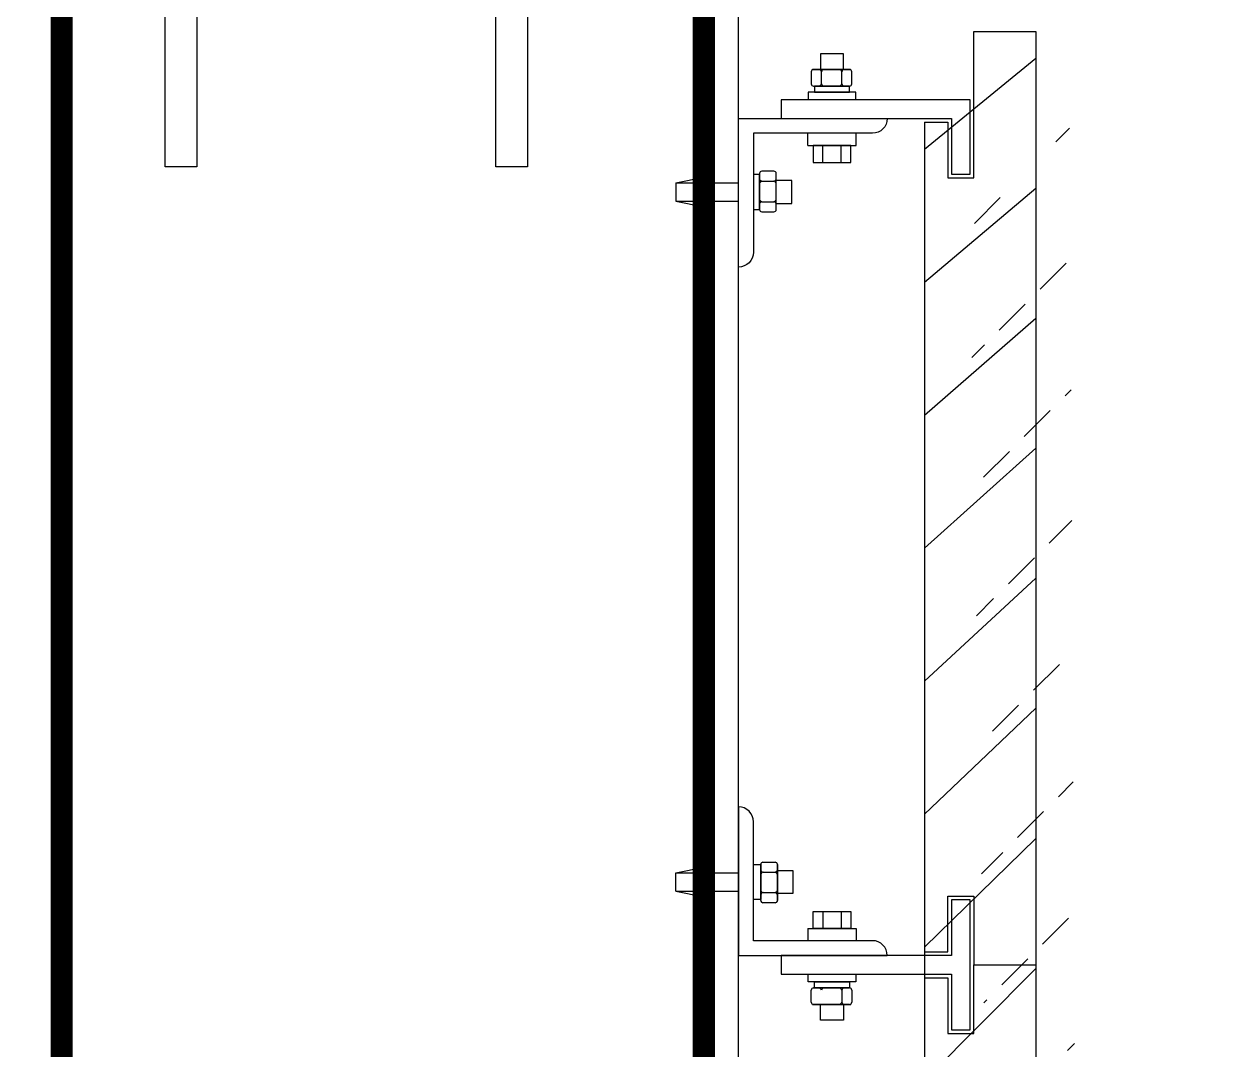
# Model space of a CAD drawing. Extents: x 343299501 to 344531018, y 671200678 to 672446893.
# Drawn here: x 344118540.4 to 344118863.6, y 672022552.6 to 672022828.5 of the extents above; entities that cross this region are included whole.
import ezdxf

# ---------------------------------------------------------------- set-up
doc = ezdxf.new("R2010")
doc.units = 0
doc.header["$LTSCALE"] = 10
doc.header["$MEASUREMENT"] = 0
for name, color, linetype in [('0-1', 1, 'Continuous'), ('0-4', 4, 'Continuous'), ('0-8', 8, 'Continuous'), ('00-设施', 6, 'Continuous')]:
    doc.layers.add(name, color=color, linetype=linetype)
doc.layers.add('REINL', color=1, linetype='Continuous', lineweight=0)

msp = doc.modelspace()

# ---------------------------------------------------------------- hatches: boundary and pattern name
at = {"layer": '0-8'}
h = msp.add_hatch(dxfattribs=at)
h.set_pattern_fill('天然石材', color=256, scale=5, style=0)
h.set_pattern_definition([(45, (736508.4298999906, 254928.575289011), (-17.67767660073149, 17.6776766007315), []), (45, (736517.1235125065, 254919.5997215509), (-17.67767660073149, 17.6776766007315), [9.868425, -5.6391])])
h.paths.add_polyline_path([(344118812.5583137, 672022826.4451638), (344118795.829102, 672022826.4451637), (344118795.829102, 672022787.0887836), (344118788.829102, 672022787.0887835), (344118788.8291021, 672022802.0887836), (344118782.5583136, 672022802.0887836), (344118782.5583135, 672021886.4451638), (344118812.5583135, 672021886.4451637)])

# ---------------------------------------------------------------- linework, layer by layer
at = {"color": 4}
for points in [[(344118732.5583136, 672021906.4451638), (344118732.5583136, 672022886.4451638)], [(344118795.829102, 672022826.4451638), (344118812.5583136, 672022826.4451638)], [(344118812.5583136, 672022826.4451638), (344118812.5583136, 672021886.4451638)], [(344118782.5583136, 672022802.0887836), (344118782.5583136, 672021933.9451401)], [(344118795.8291021, 672022575.4451638), (344118812.5583137, 672022575.4451638)], [(344118782.5583136, 672022566.9451638), (344118782.5583136, 672021889.9451638)]]:
    msp.add_lwpolyline(points, dxfattribs=at)
at = {"color": 5}
for points in [[(344118578.4000195, 672022878.7069364), (344118586.9110998, 672022878.7069364), (344118586.9110998, 672022790.039203), (344118578.4000195, 672022790.039203)], [(344118667.3027938, 672022878.7069364), (344118675.8138741, 672022878.7069364), (344118675.8138741, 672022790.039203), (344118667.3027938, 672022790.039203)]]:
    msp.add_lwpolyline(points, close=True, dxfattribs=at)
at = {"layer": '0-1'}
for points in [[(344118736.5583136, 672022767.0887836, -0.4142135623730951), (344118732.5583136, 672022763.0887836), (344118732.5583136, 672022763.0887836), (344118732.5583136, 672022803.0887836), (344118772.5583136, 672022803.0887836, -0.4142135623730728), (344118768.5583136, 672022799.0887836), (344118736.5583136, 672022799.0887836)], [(344118736.5583137, 672022613.9451638, 0.4142135623730951), (344118732.5583137, 672022617.945164), (344118732.5583137, 672022617.945164), (344118732.5583137, 672022577.945164), (344118772.5583137, 672022577.9451638, 0.4142135623730728), (344118768.5583137, 672022581.9451638), (344118736.5583137, 672022581.945164)]]:
    msp.add_lwpolyline(points, format="xyb", close=True, dxfattribs=at)
at = {"layer": '0-4'}
for points in [[(344118782.5583136, 672022802.0887836), (344118788.829102, 672022802.0887836), (344118788.829102, 672022787.0887836), (344118795.829102, 672022787.0887836), (344118795.829102, 672022826.4451638)], [(344118782.5583137, 672022578.9451638), (344118788.8291021, 672022578.9451638), (344118788.8291021, 672022593.9451638), (344118795.8291021, 672022593.9451638), (344118795.8291021, 672022575.4451638)], [(344118782.5583137, 672022571.9451638), (344118788.8291021, 672022571.945164), (344118788.8291021, 672022556.9451638), (344118795.8291021, 672022556.9451638), (344118795.8291021, 672022575.4451638)]]:
    msp.add_lwpolyline(points, dxfattribs=at)
at = {"layer": '00-设施'}
for p, q in [((344118754.6354524, 672022820.4347677), (344118754.6354524, 672022816.2437526)), ((344118760.7709991, 672022820.4347677), (344118754.6354524, 672022820.4347677)), ((344118760.7709991, 672022816.2437526), (344118760.7709991, 672022820.4347677)), ((344118752.1349921, 672022815.6437526), (344118752.1349921, 672022812.3789843)), ((344118752.4541518, 672022816.2437526), (344118762.422873, 672022816.2437526)), ((344118762.422873, 672022816.2437526), (344118752.7349921, 672022816.2437526)), ((344118754.842265, 672022812.3921721), (344118754.842265, 672022815.6305647)), ((344118760.3156, 672022812.3921721), (344118760.3156, 672022815.6305647)), ((344118762.422873, 672022816.2437526), (344118762.7470391, 672022816.2437526)), ((344118763.0228729, 672022812.3789843), (344118763.0228729, 672022815.6437526)), ((344118752.7349921, 672022811.7789843), (344118762.422873, 672022811.7789843)), ((344118760.6841779, 672022811.7789843), (344118754.4945087, 672022811.7789843)), ((344118751.318908, 672022810.1080987), (344118751.318908, 672022808.0887836)), ((344118764.0875435, 672022810.1080987), (344118751.318908, 672022810.1080987)), ((344118764.0875435, 672022808.0887836), (344118764.0875435, 672022810.1080987)), ((344118751.2250415, 672022795.7756426), (344118751.2250415, 672022799.1156033)), ((344118764.18141, 672022795.7756426), (344118764.18141, 672022799.1156033)), ((344118751.2250415, 672022795.7756426), (344118764.18141, 672022795.7756426)), ((344118762.7463522, 672022795.7756426), (344118752.6600993, 672022795.7756426)), ((344118752.6600993, 672022795.7756426), (344118752.6600993, 672022791.2038993)), ((344118755.2596484, 672022791.2038993), (344118755.2596484, 672022795.7756426)), ((344118760.1468031, 672022791.2038993), (344118760.1468031, 672022795.7756426)), ((344118762.7463522, 672022791.2038993), (344118762.7463522, 672022795.7756426)), ((344118742.0939674, 672022788.8638496), (344118738.8291991, 672022788.8638496)), ((344118752.6600993, 672022791.2038993), (344118762.7463522, 672022791.2038993)), ((344118715.6734293, 672022785.7391933), (344118723.2596799, 672022787.3034663)), ((344118715.6734293, 672022785.7391933), (344118715.6734293, 672022780.8520385)), ((344118715.6734293, 672022785.7391933), (344118732.5583136, 672022785.7391933)), ((344118723.2596799, 672022787.3034663), (344118723.25968, 672022785.7391933)), ((344118738.2291992, 672022788.2638496), (344118738.2291992, 672022778.5759687)), ((344118738.2291992, 672022780.3146638), (344118738.2291992, 672022786.5043329)), ((344118738.842387, 672022786.1565766), (344118742.0807796, 672022786.1565766)), ((344118742.6939674, 672022778.5759687), (344118742.6939674, 672022788.2638496)), ((344118746.8849825, 672022786.3633893), (344118742.6939674, 672022786.3633893)), ((344118746.8849825, 672022780.2278426), (344118746.8849825, 672022786.3633893)), ((344118715.6734293, 672022780.8520385), (344118723.25968, 672022779.2877655)), ((344118715.6734293, 672022780.8520385), (344118732.5583136, 672022780.8520385)), ((344118723.25968, 672022779.2877655), (344118723.25968, 672022780.8520385)), ((344118738.842387, 672022780.6832417), (344118742.0807796, 672022780.6832417)), ((344118742.6939674, 672022780.2278426), (344118746.8849825, 672022780.2278426)), ((344118738.8291991, 672022777.9759687), (344118742.0939674, 672022777.9759687)), ((344118715.6734294, 672022600.181909), (344118723.2596801, 672022601.7461821)), ((344118723.2596801, 672022601.7461821), (344118723.25968, 672022600.181909)), ((344118738.5389985, 672022592.7700981), (344118738.5389985, 672022602.4579787)), ((344118739.1389984, 672022603.0579787), (344118742.4037668, 672022603.0579787)), ((344118743.0037668, 672022602.4579788), (344118743.0037667, 672022592.7700979)), ((344118743.0037668, 672022592.4892576), (344118743.0037668, 672022602.4579788)), ((344118715.6734294, 672022600.181909), (344118732.5583137, 672022600.181909)), ((344118715.6734294, 672022595.2947541), (344118715.6734294, 672022600.181909)), ((344118738.5389985, 672022600.7192837), (344118738.5389985, 672022594.5296146)), ((344118739.1521863, 672022600.3507057), (344118742.3905789, 672022600.350706)), ((344118743.0037668, 672022600.806105), (344118747.194782, 672022600.8061049)), ((344118747.194782, 672022600.8061049), (344118747.1947818, 672022594.6705583)), ((344118715.6734294, 672022595.2947541), (344118732.5583137, 672022595.2947541)), ((344118715.6734294, 672022595.2947541), (344118723.2596801, 672022593.7304811)), ((344118723.2596801, 672022593.7304811), (344118723.25968, 672022595.2947544)), ((344118739.1521865, 672022594.877371), (344118742.3905789, 672022594.8773708)), ((344118747.1947818, 672022594.6705583), (344118743.0037668, 672022594.6705581)), ((344118742.4037668, 672022592.170098), (344118739.1389986, 672022592.1700978)), ((344118752.6600993, 672022589.8300482), (344118762.7463523, 672022589.8300482)), ((344118752.6600993, 672022585.2583048), (344118752.6600993, 672022589.8300482)), ((344118755.2596485, 672022589.8300482), (344118755.2596484, 672022585.258305)), ((344118760.1468031, 672022589.8300482), (344118760.1468032, 672022585.258305)), ((344118762.7463523, 672022589.8300482), (344118762.7463523, 672022585.2583047)), ((344118751.2250416, 672022585.258305), (344118764.18141, 672022585.258305)), ((344118751.2250416, 672022585.258305), (344118751.2250416, 672022581.9183441)), ((344118762.7463523, 672022585.2583047), (344118752.6600993, 672022585.2583048)), ((344118764.18141, 672022585.258305), (344118764.18141, 672022581.9183441)), ((344118751.318908, 672022570.9258488), (344118751.318908, 672022572.945164)), ((344118764.0875435, 672022572.945164), (344118764.0875435, 672022570.9258488)), ((344118764.0875435, 672022570.9258488), (344118751.318908, 672022570.9258488)), ((344118752.1349922, 672022565.3901949), (344118752.1349921, 672022568.6549631)), ((344118752.7349921, 672022569.2549633), (344118762.422873, 672022569.2549632)), ((344118760.6841779, 672022569.2549633), (344118754.4945088, 672022569.2549632)), ((344118760.3156, 672022568.6417755), (344118760.3156, 672022565.4033829)), ((344118763.022873, 672022568.6549631), (344118763.022873, 672022565.390195)), ((344118752.4541519, 672022564.7901949), (344118762.4228731, 672022564.7901949)), ((344118762.4228731, 672022564.7901949), (344118752.7349921, 672022564.790195)), ((344118754.6354526, 672022560.5991797), (344118754.6354526, 672022564.7901949)), ((344118760.7709991, 672022564.7901949), (344118760.7709991, 672022560.5991799)), ((344118762.4228731, 672022564.7901949), (344118762.7470391, 672022564.7901949)), ((344118760.7709991, 672022560.5991799), (344118754.6354526, 672022560.5991797))]:
    msp.add_line(p, q, dxfattribs=at)
for points in [[(344118762.422873, 672022811.7789843), (344118752.9835786, 672022811.7789843), (344118752.9835786, 672022810.1080987), (344118762.422873, 672022810.1080987)], [(344118738.2291992, 672022778.5759687), (344118738.2291992, 672022788.0152631), (344118736.5583136, 672022788.0152631), (344118736.5583136, 672022778.5759687)], [(344118738.5389985, 672022602.4579787), (344118738.5389985, 672022593.0186845), (344118736.5583137, 672022593.0186845), (344118736.5583137, 672022602.4579787)], [(344118762.422873, 672022569.2549632), (344118752.9835786, 672022569.2549633), (344118752.9835786, 672022570.9258488), (344118762.4228731, 672022570.9258488)]]:
    msp.add_lwpolyline(points, close=True, dxfattribs=at)
for points in [[(344118794.829102, 672022808.0887836), (344118744.0457466, 672022808.0887836), (344118744.0457466, 672022803.0887836), (344118789.829102, 672022803.0887836), (344118789.829102, 672022788.0887836), (344118794.829102, 672022788.0887836), (344118794.829102, 672022808.0887836)], [(344118789.8291021, 672022572.945164), (344118789.8291021, 672022557.9451638), (344118794.8291021, 672022557.9451638), (344118794.8291021, 672022592.945164), (344118789.8291021, 672022592.945164), (344118789.8291021, 672022577.945164), (344118744.0457466, 672022577.9451638), (344118744.0457466, 672022572.9451638), (344118789.8291021, 672022572.945164)]]:
    msp.add_lwpolyline(points, dxfattribs=at)
for centre, radius, start, end in [((344118752.7349921, 672022815.6437526), 0.6000000000000001, 90, 180), ((344118753.9557368, 672022815.3709787), 0.9237516704571676, 16.32065926940556, 70.87646211425397), ((344118755.7287932, 672022815.3709787), 0.9237516704571676, 109.123537885746, 163.6793407305944), ((344118759.4290718, 672022815.3709787), 0.9237516704571676, 16.32065926940556, 70.87646211425397), ((344118761.2021282, 672022815.3709787), 0.9237516704571676, 109.123537885746, 163.6793407305944), ((344118762.422873, 672022815.6437526), 0.6000000000000001, 0, 90), ((344118752.7349921, 672022812.3789843), 0.6000000000000001, 180, 270), ((344118753.9557368, 672022812.6517582), 0.9237516704571676, 289.1235378857461, 343.6793407305944), ((344118755.7287932, 672022812.6517582), 0.9237516704571676, 196.3206592694056, 250.8764621142539), ((344118759.4290718, 672022812.6517582), 0.9237516704571676, 289.1235378857461, 343.6793407305944), ((344118761.2021282, 672022812.6517582), 0.9237516704571676, 196.3206592694056, 250.8764621142539), ((344118762.422873, 672022812.3789843), 0.6000000000000001, 270, 0), ((344118738.8291991, 672022788.2638496), 0.6000000000000001, 90, 180), ((344118742.0939674, 672022788.2638496), 0.6000000000000001, 0, 90), ((344118739.1019731, 672022787.0431048), 0.9237516704571676, 199.1235390045231, 253.679340730512), ((344118739.1019731, 672022785.2700485), 0.9237516704571676, 106.320659269488, 160.8764609954769), ((344118741.8211935, 672022787.0431048), 0.9237516704571676, 286.320659269488, 340.8764609954769), ((344118741.8211935, 672022785.2700485), 0.9237516704571676, 19.12353900452313, 73.67934073051195), ((344118739.1019731, 672022781.5697699), 0.9237516704571676, 199.1235390045231, 253.679340730512), ((344118739.101973, 672022779.7967135), 0.9237516704571676, 106.320659269488, 160.8764609954769), ((344118741.8211935, 672022781.5697699), 0.9237516704571676, 286.320659269488, 340.8764609954769), ((344118741.8211935, 672022779.7967135), 0.9237516704571676, 19.12353900452313, 73.67934073051195), ((344118738.8291991, 672022778.5759687), 0.6000000000000001, 180, 270), ((344118742.0939674, 672022778.5759687), 0.6000000000000001, 270, 0), ((344118739.4117724, 672022601.237234), 0.9237516704571676, 199.1235390045231, 253.679340730512), ((344118739.1389986, 672022602.4579788), 0.6000000000000001, 90, 179.9999931698108), ((344118742.1309929, 672022601.237234), 0.9237516704571676, 286.320659269488, 340.876468567457), ((344118742.4037668, 672022602.4579788), 0.6000000000000001, 359.9999931698109, 90), ((344118739.4117724, 672022599.4641777), 0.9237516704571676, 106.320659269488, 160.876468567457), ((344118742.1309928, 672022599.4641776), 0.9237516704571676, 19.12353900452312, 73.67934073051195), ((344118739.4117724, 672022595.7638992), 0.9237516704571676, 199.1235390045231, 253.679340730512), ((344118739.4117724, 672022593.9908427), 0.9237516704571676, 106.320659269488, 160.876468567457), ((344118742.1309929, 672022595.7638992), 0.9237516704571676, 286.320659269488, 340.876468567457), ((344118742.1309929, 672022593.9908427), 0.9237516704571676, 19.12353900452312, 73.67934073051195), ((344118739.1389986, 672022592.7700979), 0.6000000000000001, 179.9999931698108, 270), ((344118742.4037668, 672022592.7700979), 0.6000000000000001, 270, 359.9999931698109), ((344118752.7349921, 672022568.6549631), 0.6000000000000001, 90, 179.9999931698108), ((344118753.9557368, 672022568.3821894), 0.9237516704571676, 16.32065926940663, 70.87646211425395), ((344118755.7287932, 672022568.3821894), 0.9237516704571676, 109.123537885746, 163.6793407305933), ((344118759.4290717, 672022568.3821893), 0.9237516704571676, 16.32065926940663, 70.87646211425395), ((344118761.2021282, 672022568.3821894), 0.9237516704571676, 109.123537885746, 163.6793407305933), ((344118762.4228731, 672022568.6549634), 0.6000000000000001, 359.9999931698109, 90), ((344118752.7349921, 672022565.3901948), 0.6000000000000001, 179.9999931698108, 270), ((344118759.4290718, 672022565.6629689), 0.9237516704571676, 289.1235378857461, 343.6793407303934), ((344118761.2021282, 672022565.6629688), 0.9237516704571676, 196.3206592694066, 250.8764621142539), ((344118762.4228731, 672022565.390195), 0.6000000000000001, 270, 359.9999931698109)]:
    msp.add_arc(centre, radius, start, end, dxfattribs=at)
at = {"layer": 'REINL', "const_width": 6}
msp.add_lwpolyline([(344118433.3414637, 672020770.0612761), (344118550.5295596, 672020770.0612761), (344118550.5295596, 672022838.5371159), (344118723.2222688, 672022838.5371159), (344118723.2222688, 672020775.0103114), (344118860.6495102, 672020775.0103114)], dxfattribs=at)

doc.saveas('drawing.dxf')
